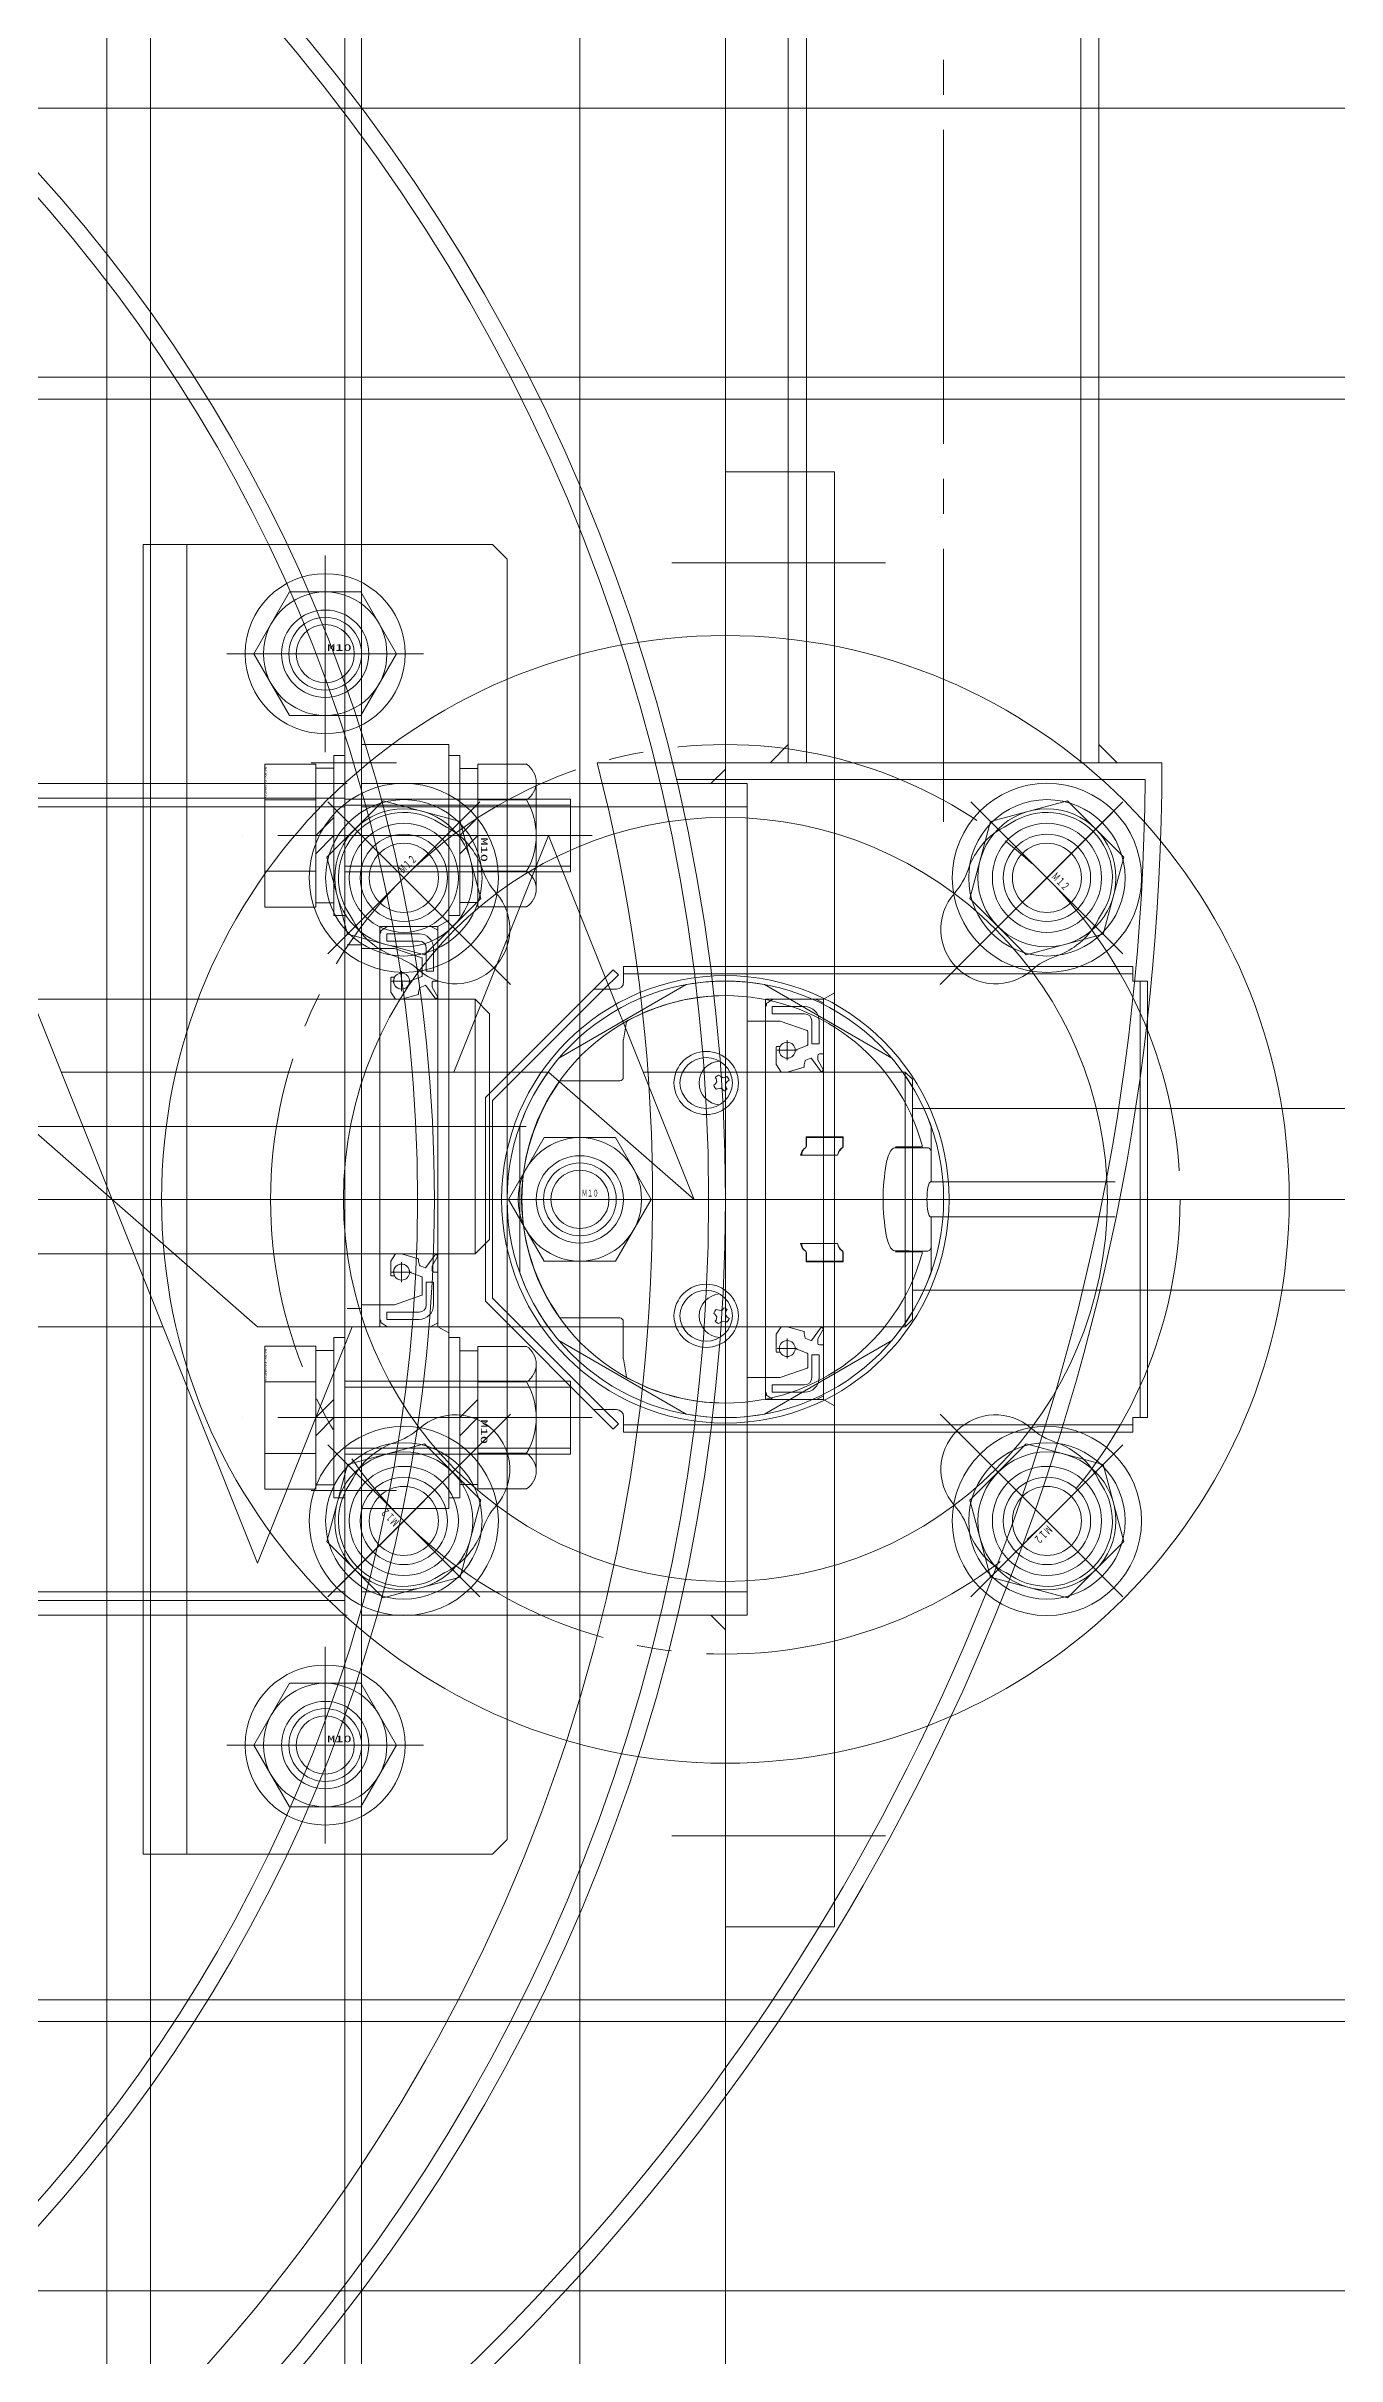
# Model space of a CAD drawing. Units: millimetres at full size. Extents: x -24503 to 24503, y -7436 to 7436.
# Drawn here: x -19210.2 to -19032.8, y 6377.7 to 6695.1 of the extents above; entities that cross this region are included whole.
import ezdxf
from ezdxf.enums import TextEntityAlignment as Align

# ---------------------------------------------------------------- set-up
doc = ezdxf.new("R2010")
doc.units = ezdxf.units.MM
doc.header["$LTSCALE"] = 4.8
doc.linetypes.add('CHAIN2', pattern=[12, 9, -1, 1, -1])
doc.linetypes.add('DOUBLE_CHAIN2', pattern=[12.8, 9, -1, 0.6, -0.6, 0.6, -1])
for name, color, linetype, lineweight in [('0-3_06_PHANTOM', 7, 'DOUBLE_CHAIN2', 9), ('0-4_0', 2, 'Continuous', 9), ('0-5_01_NORMAL', 134, 'Continuous', 9), ('0-6_05_CENTER', 2, 'CHAIN2', 9), ('0-7_04_HIDDEN', 7, 'Continuous', 9), ('0-8_10_DRAFT', 1, 'Continuous', 9)]:
    doc.layers.add(name, color=color, linetype=linetype, lineweight=lineweight)
doc.styles.add('ＭＳ ゴシック', font='')
doc.styles.get('ＭＳ ゴシック').set_extended_font_data('MS Gothic')

# ---------------------------------------------------------------- blocks, each defined once
blk = doc.blocks.new('A$C4EF13792_1_1')
at = {"layer": '0-4_0', "color": 134}
for p, q in [((-357.7, 150), (357.7, 150)), ((357.7, 110), (-357.7, 110)), ((357.7, -110), (-357.7, -110)), ((-357.7, -150), (357.7, -150))]:
    blk.add_line(p, q, dxfattribs=at)
at = {"layer": '0-6_05_CENTER'}
blk.add_line((412.215, 0), (-412.215, 0), dxfattribs=at)
at = {"layer": '0-7_04_HIDDEN'}
for p, q in [((394.7, 113), (-394.7, 113)), ((394.7, -113), (-394.7, -113))]:
    blk.add_line(p, q, dxfattribs=at)
blk = doc.blocks.new('A$C6D843DAA_1_1')
at = {"layer": '0-7_04_HIDDEN'}
blk.add_blockref('A$C4EF13792_1_1', (0, 0), dxfattribs=at)
blk = doc.blocks.new('A$C58B96D6E_1_1')
at = {"layer": '0-4_0', "color": 134}
for p, q in [((49.5, 57.15), (0, 57.15)), ((-2.3, 55.15), (-397.7, 55.15)), ((-2.3, 53.95), (-397.7, 53.95)), ((-2.3, -53.95), (-397.7, -53.95)), ((-2.3, -55.15), (-397.7, -55.15)), ((49.5, -57.15), (0, -57.15))]:
    blk.add_line(p, q, dxfattribs=at)
for points in [[(45, -250), (-445, -250), (-450, -245), (-450, 245), (-445, 250), (45, 250), (50, 245), (50, -245)], [(0, -200), (-400, -200), (-400, 200), (0, 200)], [(-2.3, -197.7), (-397.7, -197.7), (-397.7, 197.7), (-2.3, 197.7)], [(65, 100), (50, 100), (50, -100), (65, -100)]]:
    blk.add_lwpolyline(points, close=True, dxfattribs=at)
at = {"layer": '0-4_0', "color": 3}
for points in [[(50, 57.15), (48, 57.15), (50, 59.15)], [(50, -57.15), (48, -57.15), (50, -59.15)]]:
    blk.add_lwpolyline(points, close=True, dxfattribs=at)
at = {"layer": '0-4_0', "color": 134}
blk.add_circle((30, 0), 6, dxfattribs=at)
at = {"layer": '0-6_05_CENTER'}
for p, q in [((71.997, 87.5), (42.623, 87.5)), ((-5, 65), (-5, 85)), ((-15, 75), (5, 75)), ((4.802, 60), (-6.915, 60)), ((30, 10), (30, -10)), ((65, 0), (-869.409, 0)), ((20, 0), (40, 0)), ((4.802, -40), (-6.915, -40)), ((-5, -65), (-5, -85)), ((-15, -75), (5, -75)), ((71.997, -87.5), (42.623, -87.5))]:
    blk.add_line(p, q, dxfattribs=at)
at = {"layer": '0-7_04_HIDDEN'}
for p, q in [((-30, 90), (18, 90)), ((-30, 90), (-30, -90)), ((-24, 90), (-24, -90)), ((20, 88), (18, 90)), ((20, 88), (20, -88)), ((-2, 57.15), (-398, 57.15)), ((50, 57.15), (53, 57.15)), ((53, 57.15), (53, -57.15)), ((53, 53.95), (0, 53.95)), ((0, 35), (-2, 35)), ((63.5, 27.5), (55.5, 27.5)), ((63.5, 27.5), (65, 28.366)), ((55.5, 24.5), (53, 24.5)), ((0, -15), (-2, -15)), ((55.5, -24.5), (53, -24.5)), ((63.5, -27.5), (65, -28.366)), ((53, -53.95), (0, -53.95)), ((-2, -57.15), (-398, -57.15)), ((50, -57.15), (53, -57.15)), ((18, -90), (20, -88)), ((18, -90), (-30, -90))]:
    blk.add_line(p, q, dxfattribs=at)
blk.add_lwpolyline([(63.5, -27.5), (55.5, -27.5), (55.5, 27.5)], dxfattribs=at)
for centre in [(-5, 75), (-5, -75)]:
    blk.add_circle(centre, 6, dxfattribs=at)
at = {"layer": '0-8_10_DRAFT'}
for p, q in [((63.5, 27.5), (63.5, -27.5)), ((0, 10), (-400, 10))]:
    blk.add_line(p, q, dxfattribs=at)
blk = doc.blocks.new('10b_1_1')
at = {"layer": '0-7_04_HIDDEN', "linetype": 'CHAIN2'}
for p, q in [((0, -13.512), (0, 13.512)), ((13.512, 0), (-13.512, 0))]:
    blk.add_line(p, q, dxfattribs=at)
at = {"layer": '0-7_04_HIDDEN'}
for q in [(-9.8, 0), (4.9, 8.487)]:
    blk.add_line((-4.9, 8.487), q, dxfattribs=at)
for points in [[(4.9, -8.487), (9.8, 0), (4.9, 8.487)], [(-9.8, 0), (-4.9, -8.487), (4.9, -8.487)]]:
    blk.add_lwpolyline(points, dxfattribs=at)
for radius in [11, 8.487, 5, 4]:
    blk.add_circle((0, 0), radius, dxfattribs=at)
at = {"layer": '0-8_10_DRAFT', "style": 'ＭＳ ゴシック', "width": 1.8}
blk.add_text('M10', height=0.9164, dxfattribs=at).set_placement((0.256, 0.117), align=Align.BOTTOM_LEFT)
blk = doc.blocks.new('AE2081E0a_2_1')
at = {"layer": '0-4_0'}
for p, q in [((-8, 26.938), (-8, 20.1)), ((-7.021, 27.489), (-7.945, 27.028)), ((-7.021, 27.489), (-7.945, 27.028)), ((-1.031, 27.5), (-6.976, 27.5)), ((-1.031, 27.5), (-6.976, 27.5)), ((-0.95, 25.5), (-5.393, 25.5)), ((-5.827, 21.243), (-5.827, 23.095)), ((-5.76, 23.189), (-2.016, 24.494)), ((-1.983, 24.5), (-0.1, 24.5)), ((-7.9, 20), (-7.447, 20)), ((-6.233, 19.416), (-5.541, 19.135)), ((-4.1, 20.5), (-5.764, 21.15)), ((-4.375, 20.5), (-1.625, 20.5)), ((-3, 21.875), (-3, 19.125)), ((-1.6, 21.02), (-2.03, 21.02)), ((-1.5, 18.545), (-1.5, 20.92)), ((-1.5, -18.545), (-1.5, -20.92)), ((-8, -26.938), (-8, -20.1)), ((-7.9, -20), (-7.447, -20)), ((-6.233, -19.416), (-5.541, -19.135)), ((-5.827, -21.243), (-5.827, -23.095)), ((-4.1, -20.5), (-5.764, -21.15)), ((-4.375, -20.5), (-1.625, -20.5)), ((-3, -21.875), (-3, -19.125)), ((-1.6, -21.02), (-2.03, -21.02)), ((-5.76, -23.189), (-2.016, -24.494)), ((-1.983, -24.5), (-0.1, -24.5)), ((-7.021, -27.489), (-7.945, -27.028)), ((-7.021, -27.489), (-7.945, -27.028)), ((-1.031, -27.5), (-6.976, -27.5)), ((-1.031, -27.5), (-6.976, -27.5)), ((-0.95, -25.5), (-5.393, -25.5))]:
    blk.add_line(p, q, dxfattribs=at)
for points in [[(-8, 26.938), (-8, 20.1), (-8, 17.5)], [(-5.393, 26.5), (-0.95, 26.5), (-0.95, 25.5)], [(-0.24, 27), (-0.276, 27), (-0.974, 27.482)], [(-0.24, 27), (-0.276, 27), (-0.974, 27.482)], [(0, 24.6), (0, 26.5), (-0.14, 26.715), (-0.14, 26.9)], [(0, 17.5), (0, 24.6), (0, 26.5), (-0.14, 26.715), (-0.14, 26.9)], [(-6.393, 24.5), (-6.393, 21.385), (-7.393, 21.385), (-7.393, 24.5)], [(-7.197, 19.75), (-7.197, 19.171), (-8, 17.775), (-7.708, 17.5), (-6.351, 19.382)], [(-5.451, 19.03), (-5.327, 18.491), (-5.327, 18.162)], [(-5.327, 18.162), (-3, 17.5), (-2.163, 17.5), (-1.516, 18.49)], [(-7.197, -19.75), (-7.197, -19.171), (-8, -17.775), (-7.708, -17.5), (-6.351, -19.382)], [(-8, -26.938), (-8, -20.1), (-8, -17.5)], [(-5.451, -19.03), (-5.327, -18.491), (-5.327, -18.162)], [(-5.327, -18.162), (-3, -17.5), (-2.163, -17.5), (-1.516, -18.49)], [(0, -17.5), (0, -24.6), (0, -26.5), (-0.14, -26.715), (-0.14, -26.9)], [(-6.393, -24.5), (-6.393, -21.385), (-7.393, -21.385), (-7.393, -24.5)], [(0, -24.6), (0, -26.5), (-0.14, -26.715), (-0.14, -26.9)], [(-5.393, -26.5), (-0.95, -26.5), (-0.95, -25.5)], [(-0.24, -27), (-0.276, -27), (-0.974, -27.482)], [(-0.24, -27), (-0.276, -27), (-0.974, -27.482)]]:
    blk.add_lwpolyline(points, dxfattribs=at)
for centre in [(-3, 20.5), (-3, -20.5)]:
    blk.add_circle(centre, 1.1, dxfattribs=at)
for centre, radius, start, end in [((-7.9, 26.938), 0.1, 116.56505, 180), ((-7.9, 26.938), 0.1, 116.56505, 180), ((-5.393, 24.5), 2, 90, 180), ((-6.976, 27.4), 0.1, 90, 116.56505), ((-6.976, 27.4), 0.1, 90, 116.56505), ((-5.393, 24.5), 1, 90, 180), ((-1.031, 27.4), 0.1, 55.38044, 90), ((-1.031, 27.4), 0.1, 55.38044, 90), ((-0.24, 26.9), 0.1, 0, 90), ((-0.24, 26.9), 0.1, 0, 90), ((-5.727, 23.095), 0.1, 109.21481, 180), ((-1.983, 24.4), 0.1, 90, 109.21481), ((-0.1, 24.6), 0.1, 270, 0), ((-7.9, 20.1), 0.1, 180, 270), ((-7.447, 19.75), 0.25, 360, 90), ((-6.27, 19.323), 0.1, 67.88461, 144.21845), ((-5.727, 21.243), 0.1, 180, 248.66025), ((-5.598, 18.996), 0.15, 12.98752, 67.88461), ((-1.6, 20.92), 0.1, 360, 90), ((-1.6, 18.545), 0.1, 326.87019, 0), ((-5.598, -18.996), 0.15, 292.11539, 347.01248), ((-1.6, -18.545), 0.1, 360, 33.12981), ((-7.9, -20.1), 0.1, 90, 180), ((-7.447, -19.75), 0.25, 270, 0), ((-6.27, -19.323), 0.1, 215.78155, 292.11539), ((-5.727, -21.243), 0.1, 111.33975, 180), ((-1.6, -20.92), 0.1, 270, 0), ((-5.393, -24.5), 2, 180, 270), ((-5.393, -24.5), 1, 180, 270), ((-5.727, -23.095), 0.1, 180, 250.78519), ((-1.983, -24.4), 0.1, 250.78519, 270), ((-0.1, -24.6), 0.1, 360, 90), ((-7.9, -26.938), 0.1, 180, 243.43495), ((-7.9, -26.938), 0.1, 180, 243.43495), ((-6.976, -27.4), 0.1, 243.43495, 270), ((-6.976, -27.4), 0.1, 243.43495, 270), ((-1.031, -27.4), 0.1, 270, 304.61956), ((-1.031, -27.4), 0.1, 270, 304.61956), ((-0.24, -26.9), 0.1, 270, 360), ((-0.24, -26.9), 0.1, 270, 0)]:
    blk.add_arc(centre, radius, start, end, dxfattribs=at)
at = {"layer": '0-8_10_DRAFT'}
for p, q in [((0, 17.5), (-8, 17.5)), ((-8, 0), (0, 0)), ((0, -17.5), (-8, -17.5))]:
    blk.add_line(p, q, dxfattribs=at)
blk = doc.blocks.new('M10Nua_1_1_1_1')
at = {"layer": '0-7_04_HIDDEN', "linetype": 'CHAIN2'}
for p, q in [((0, -11.104), (0, 11.104)), ((11.104, 0), (-11.104, 0))]:
    blk.add_line(p, q, dxfattribs=at)
at = {"layer": '0-7_04_HIDDEN'}
for q in [(-9.8, 0), (4.9, 8.487)]:
    blk.add_line((-4.9, 8.487), q, dxfattribs=at)
for points in [[(4.9, -8.487), (9.8, 0), (4.9, 8.487)], [(-9.8, 0), (-4.9, -8.487), (4.9, -8.487)]]:
    blk.add_lwpolyline(points, dxfattribs=at)
for radius in [8.487, 5, 4]:
    blk.add_circle((0, 0), radius, dxfattribs=at)
at = {"layer": '0-8_10_DRAFT', "style": 'ＭＳ ゴシック', "width": 0.6}
blk.add_text('Ｍ１０', height=0.9164, dxfattribs=at).set_placement((0.256, 0.117), align=Align.BOTTOM_LEFT)
blk = doc.blocks.new('A$C20A5001D_1_1')
at = {"layer": '0-7_04_HIDDEN'}
for name, p in [('A$C58B96D6E_1_1', (150, 0)), ('10b_1_1', (145, 75)), ('M10Nua_1_1_1_1', (180, 0)), ('10b_1_1', (145, -75))]:
    blk.add_blockref(name, p, dxfattribs=at)
at = {"layer": '0-7_04_HIDDEN', "xscale": -1}
blk.add_blockref('AE2081E0a_2_1', (205.5, 0), dxfattribs=at)
blk = doc.blocks.new('A$C0973135B_1_1')
at = {"layer": '0-7_04_HIDDEN'}
for p, q in [((-370, -50), (-410, 50)), ((-330, 50), (-343, 17.5)), ((-310, 0), (-330, 50)), ((-370, -17.5), (-410, 17.5)), ((-330, 17.5), (-397, 17.5)), ((-310, 0), (-330, 17.5)), ((-317, 17.5), (-281, 17.5)), ((-281, 17.5), (-280, 16.5)), ((-281, 17.5), (-281, -17.5)), ((-280, 16.5), (-280, -16.5)), ((-280, 12.5), (-62, 12.5)), ((-280, -12.5), (-62, -12.5)), ((-450, -17.5), (-383, -17.5)), ((-357, -17.5), (-370, -50)), ((-370, -17.5), (-281, -17.5)), ((-280, -16.5), (-281, -17.5))]:
    blk.add_line(p, q, dxfattribs=at)
at = {"layer": '0-8_10_DRAFT'}
blk.add_line((-1205.58, 0), (-55, 0), dxfattribs=at)
blk = doc.blocks.new('A$C4F32109C_1_1_1')
at = {"layer": '0-6_05_CENTER'}
blk.add_line((-540, 0), (5, 0), dxfattribs=at)
at = {"layer": '0-7_04_HIDDEN'}
blk.add_line((-533, 17.5), (-533, -17.5), dxfattribs=at)
blk.add_lwpolyline([(-464, 17.5), (-533, 17.5), (-535, 15.5), (-535, -15.5), (-533, -17.5), (-464, -17.5)], dxfattribs=at)
blk = doc.blocks.new('AE2081E0a_1_1_1')
at = {"layer": '0-7_04_HIDDEN', "color": 2}
for p, q in [((0, 26.938), (0, 20.1)), ((0.979, 27.489), (0.055, 27.028)), ((0.979, 27.489), (0.055, 27.028)), ((6.969, 27.5), (1.024, 27.5)), ((6.969, 27.5), (1.024, 27.5)), ((7.05, 25.5), (2.607, 25.5)), ((2.173, 20.743), (2.173, 23.095)), ((2.24, 23.189), (5.984, 24.494)), ((6.017, 24.5), (7.9, 24.5)), ((0.1, 20), (0.553, 20)), ((1.767, 19.416), (2.459, 19.135)), ((3.9, 20), (2.236, 20.65)), ((3.625, 20), (6.375, 20)), ((5, 21.375), (5, 18.625)), ((6.4, 20.52), (5.97, 20.52)), ((6.5, 18.545), (6.5, 20.42)), ((5, -21.375), (5, -18.625)), ((6.5, -18.545), (6.5, -20.42)), ((0, -26.938), (0, -20.1)), ((0.1, -20), (0.553, -20)), ((1.767, -19.416), (2.459, -19.135)), ((2.173, -20.743), (2.173, -23.095)), ((3.9, -20), (2.236, -20.65)), ((3.625, -20), (6.375, -20)), ((6.4, -20.52), (5.97, -20.52)), ((2.24, -23.189), (5.984, -24.494)), ((6.017, -24.5), (7.9, -24.5)), ((0.979, -27.489), (0.055, -27.028)), ((0.979, -27.489), (0.055, -27.028)), ((6.969, -27.5), (1.024, -27.5)), ((6.969, -27.5), (1.024, -27.5)), ((7.05, -25.5), (2.607, -25.5))]:
    blk.add_line(p, q, dxfattribs=at)
for points in [[(0, 26.938), (0, 20.1), (0, 17.5)], [(2.607, 26.5), (7.05, 26.5), (7.05, 25.5)], [(7.76, 27), (7.724, 27), (7.026, 27.482)], [(7.76, 27), (7.724, 27), (7.026, 27.482)], [(8, 24.6), (8, 26.5), (7.86, 26.715), (7.86, 26.9)], [(8, 17.5), (8, 24.6), (8, 26.5), (7.86, 26.715), (7.86, 26.9)], [(1.607, 24.5), (1.607, 21.385), (0.607, 21.385), (0.607, 24.5)], [(0.803, 19.75), (0.803, 19.171), (0, 17.775), (0.292, 17.5), (1.649, 19.382)], [(2.549, 19.03), (2.673, 18.491), (2.673, 18.162)], [(2.673, 18.162), (5, 17.5), (5.837, 17.5), (6.484, 18.49)], [(0.803, -19.75), (0.803, -19.171), (0, -17.775), (0.292, -17.5), (1.649, -19.382)], [(0, -26.938), (0, -20.1), (0, -17.5)], [(2.549, -19.03), (2.673, -18.491), (2.673, -18.162)], [(2.673, -18.162), (5, -17.5), (5.837, -17.5), (6.484, -18.49)], [(8, -17.5), (8, -24.6), (8, -26.5), (7.86, -26.715), (7.86, -26.9)], [(1.607, -24.5), (1.607, -21.385), (0.607, -21.385), (0.607, -24.5)], [(8, -24.6), (8, -26.5), (7.86, -26.715), (7.86, -26.9)], [(2.607, -26.5), (7.05, -26.5), (7.05, -25.5)], [(7.76, -27), (7.724, -27), (7.026, -27.482)], [(7.76, -27), (7.724, -27), (7.026, -27.482)]]:
    blk.add_lwpolyline(points, dxfattribs=at)
for centre in [(5, 20), (5, -20)]:
    blk.add_circle(centre, 1.1, dxfattribs=at)
for centre, radius, start, end in [((0.1, 26.938), 0.1, 116.56505, 180), ((0.1, 26.938), 0.1, 116.56505, 180), ((2.607, 24.5), 2, 90, 180), ((1.024, 27.4), 0.1, 90, 116.56505), ((1.024, 27.4), 0.1, 90, 116.56505), ((2.607, 24.5), 1, 90, 180), ((6.969, 27.4), 0.1, 55.38044, 90), ((6.969, 27.4), 0.1, 55.38044, 90), ((7.76, 26.9), 0.1, 0, 90), ((7.76, 26.9), 0.1, 0, 90), ((2.273, 23.095), 0.1, 109.21481, 180), ((6.017, 24.4), 0.1, 90, 109.21481), ((7.9, 24.6), 0.1, 270, 0), ((0.1, 20.1), 0.1, 180, 270), ((0.553, 19.75), 0.25, 360, 90), ((1.73, 19.323), 0.1, 67.88461, 144.21845), ((2.273, 20.743), 0.1, 180, 248.66025), ((2.402, 18.996), 0.15, 12.98752, 67.88461), ((5, 20), 1.1, 180, 28.18847), ((6.4, 20.42), 0.1, 360, 90), ((6.4, 18.545), 0.1, 326.87019, 0), ((2.402, -18.996), 0.15, 292.11539, 347.01248), ((5, -20), 1.1, 331.81153, 180), ((6.4, -18.545), 0.1, 360, 33.12981), ((0.1, -20.1), 0.1, 90, 180), ((0.553, -19.75), 0.25, 270, 0), ((1.73, -19.323), 0.1, 215.78155, 292.11539), ((2.273, -20.743), 0.1, 111.33975, 180), ((6.4, -20.42), 0.1, 270, 0), ((2.607, -24.5), 2, 180, 270), ((2.607, -24.5), 1, 180, 270), ((2.273, -23.095), 0.1, 180, 250.78519), ((6.017, -24.4), 0.1, 250.78519, 270), ((7.9, -24.6), 0.1, 360, 90), ((0.1, -26.938), 0.1, 180, 243.43495), ((0.1, -26.938), 0.1, 180, 243.43495), ((1.024, -27.4), 0.1, 243.43495, 270), ((1.024, -27.4), 0.1, 243.43495, 270), ((6.969, -27.4), 0.1, 270, 304.61956), ((6.969, -27.4), 0.1, 270, 304.61956), ((7.76, -26.9), 0.1, 270, 360), ((7.76, -26.9), 0.1, 270, 0)]:
    blk.add_arc(centre, radius, start, end, dxfattribs=at)
at = {"layer": '0-8_10_DRAFT'}
for p, q in [((8, 17.5), (0, 17.5)), ((0, 0), (8, 0)), ((8, -17.5), (0, -17.5))]:
    blk.add_line(p, q, dxfattribs=at)
blk = doc.blocks.new('A$C1A3C2C0C_1_1_1_1_1')
at = {"layer": '0-7_04_HIDDEN', "linetype": 'CHAIN2'}
blk.add_line((0, -34), (0, 14), dxfattribs=at)
at = {"layer": '0-7_04_HIDDEN'}
for p, q in [((-9.815, 11), (9.815, 11)), ((-9.815, 4), (-9.815, 11)), ((-4.908, 4), (-4.908, 11)), ((4.907, 4), (4.907, 11)), ((9.815, 4), (9.815, 11)), ((9.815, 4), (-9.815, 4)), ((-9.25, 4), (-9.25, 1.5)), ((0, 1.5), (-2.5, 4)), ((0, 4), (2.5, 1.5)), ((9.25, 1.5), (9.25, 4)), ((-11, 1.5), (11, 1.5)), ((-11, 1.5), (-11, 0)), ((-11, 0), (11, 0)), ((-5, -31), (-5, 0)), ((-4.188, -31), (-4.188, 0)), ((4.188, -31), (4.188, 0)), ((5, -31), (5, 0)), ((11, 0), (11, 1.5)), ((-5, -31), (5, -31))]:
    blk.add_line(p, q, dxfattribs=at)
at = {"layer": '0-8_10_DRAFT', "style": 'ＭＳ ゴシック', "width": 1.8}
blk.add_text('BT-M10x35L,SW,PW', height=0.2199, dxfattribs=at).set_placement((5.1, 10.658), align=Align.BOTTOM_LEFT)
blk = doc.blocks.new('M10Nza_1_1_1_1_1')
at = {"layer": '0-7_04_HIDDEN'}
for p, q in [((-9.8, 4), (-9.8, 10.687)), ((-7.35, 12), (7.35, 12)), ((-4.9, 4), (-4.9, 10.687)), ((4.9, 10.687), (4.9, 4)), ((9.8, 10.687), (9.8, 4)), ((-9.8, 4), (9.8, 4)), ((-9.2, 1.5), (-9.2, 4)), ((0, 1.5), (-2.5, 4)), ((0, 4), (2.5, 1.5)), ((9.2, 4), (9.2, 1.5))]:
    blk.add_line(p, q, dxfattribs=at)
at = {"layer": '0-7_04_HIDDEN', "linetype": 'CHAIN2'}
blk.add_line((0, 12), (0, 0), dxfattribs=at)
at = {"layer": '0-7_04_HIDDEN'}
blk.add_lwpolyline([(-11, 1.5), (11, 1.5), (11, 0), (-11, 0)], close=True, dxfattribs=at)
for centre, radius, start, end in [((-7.35, 9.058), 2.942, 33.626, 146.374), ((0, 2.2), 9.8, 60, 120), ((7.35, 9.058), 2.942, 33.626, 146.374)]:
    blk.add_arc(centre, radius, start, end, dxfattribs=at)
at = {"layer": '0-8_10_DRAFT', "style": 'ＭＳ ゴシック', "width": 1.8}
blk.add_text('M10', height=0.9164, dxfattribs=at).set_placement((0.256, 4.117), align=Align.BOTTOM_LEFT)
blk = doc.blocks.new('A$C31470147_1_1_1')
at = {"layer": '0-6_05_CENTER'}
for p, q in [((18, 40), (-6, 40)), ((18, -40), (-6, -40))]:
    blk.add_line(p, q, dxfattribs=at)
at = {"layer": '0-7_04_HIDDEN'}
for p, q in [((1.5, 27.5), (0, 28.366)), ((1.5, 27.5), (9.5, 27.5)), ((9.5, 24.5), (12, 24.5)), ((9.5, -24.5), (12, -24.5)), ((1.5, -27.5), (0, -28.366))]:
    blk.add_line(p, q, dxfattribs=at)
blk.add_lwpolyline([(0, 52.5), (12, 52.5), (12, -52.5), (0, -52.5)], close=True, dxfattribs=at)
blk.add_lwpolyline([(1.5, -27.5), (9.5, -27.5), (9.5, 27.5)], dxfattribs=at)
at = {"layer": '0-8_10_DRAFT'}
for p, q in [((1.5, 27.5), (1.5, -27.5)), ((12, 0), (0, 0))]:
    blk.add_line(p, q, dxfattribs=at)
blk = doc.blocks.new('A$C115E53E3_1_1_1')
at = {"layer": '0-3_06_PHANTOM'}
blk.add_line((-533, 17.5), (-533, -17.5), dxfattribs=at)
blk.add_lwpolyline([(-464.5, 17.5), (-533, 17.5), (-535, 15.5), (-535, -15.5), (-533, -17.5), (-464.5, -17.5)], dxfattribs=at)
at = {"layer": '0-6_05_CENTER'}
blk.add_line((-540, 0), (5, 0), dxfattribs=at)
blk = doc.blocks.new('A$C42917B78_1_1')
at = {"layer": '0-3_06_PHANTOM', "xscale": -1}
blk.add_blockref('A$C115E53E3_1_1_1', (-117.4, 0), dxfattribs=at)
at = {"layer": '0-7_04_HIDDEN'}
for name, p, rotation in [('A$C1A3C2C0C_1_1_1_1_1', (397.7, 40), 90), ('A$C31470147_1_1_1', (412, 0), 180), ('M10Nza_1_1_1_1_1', (412, 40), 270), ('AE2081E0a_1_1_1', (410.5, 0), 180), ('A$C4F32109C_1_1_1', (-117.4, 0), 180), ('A$C1A3C2C0C_1_1_1_1_1', (397.7, -40), 90), ('M10Nza_1_1_1_1_1', (412, -40), 270)]:
    blk.add_blockref(name, p, dxfattribs=dict(at, rotation=rotation))
blk = doc.blocks.new('A$C65EA7342_1_1')
at = {"layer": '0-4_0', "color": 134}
for p, q in [((-242.693, -60), (-310, -60)), ((-301.35, -191), (-301.35, -60)), ((-258.65, -191), (-258.65, -60))]:
    blk.add_line(p, q, dxfattribs=at)
at = {"layer": '0-4_0', "color": 3}
for points in [[(-301.35, -60), (-301.35, -62.5), (-303.85, -60)], [(-258.65, -60), (-258.65, -62.5), (-256.15, -60)]]:
    blk.add_lwpolyline(points, close=True, dxfattribs=at)
at = {"layer": '0-4_0', "color": 134}
for radius in [250, 210, 207.7]:
    blk.add_circle((0, 0), radius, dxfattribs=at)
blk.add_arc((0, -60), 310, 90, 180, dxfattribs=at)
at = {"layer": '0-6_05_CENTER'}
for p, q in [((-268.992, 0), (268.992, 0)), ((-280, -204.625), (-280, -51.91))]:
    blk.add_line(p, q, dxfattribs=at)
at = {"layer": '0-7_04_HIDDEN'}
for p, q in [((-309.987, -57.7), (-310, -57.7)), ((-243.25, -57.7), (-307.691, -57.7)), ((-298.85, -196), (-298.85, -60)), ((-261.15, -196), (-261.15, -60)), ((-242.693, -60), (-232.379, -60))]:
    blk.add_line(p, q, dxfattribs=at)
blk.add_circle((0, 0), 247.7, dxfattribs=at)
for centre, radius, end in [((0, -60), 307.7, 179.57172), ((0, 0), 240, 194.47751)]:
    blk.add_arc(centre, radius, 90, end, dxfattribs=at)
blk = doc.blocks.new('A$C7A9E082B_1_1')
at = {"layer": '0-4_0'}
blk.add_blockref('A$C65EA7342_1_1', (0, 0), dxfattribs=at)
blk = doc.blocks.new('12b_1_1_1_1')
at = {"layer": '0-7_04_HIDDEN', "linetype": 'CHAIN2'}
for p, q in [((0, -14.766), (0, 14.766)), ((14.766, 0), (-14.766, 0))]:
    blk.add_line(p, q, dxfattribs=at)
at = {"layer": '0-7_04_HIDDEN'}
for p, q in [((5.475, 9.483), (-5.475, 9.483)), ((-5.475, -9.483), (5.475, -9.483))]:
    blk.add_line(p, q, dxfattribs=at)
for points in [[(-5.475, 9.483), (-10.95, 0), (-5.475, -9.483)], [(5.475, -9.483), (10.95, 0), (5.475, 9.483)]]:
    blk.add_lwpolyline(points, dxfattribs=at)
for radius in [13, 10.75, 9.483, 6, 4.75]:
    blk.add_circle((0, 0), radius, dxfattribs=at)
at = {"layer": '0-8_10_DRAFT', "style": 'ＭＳ ゴシック', "width": 0.6}
blk.add_text('Ｍ１２', height=1.1, dxfattribs=at).set_placement((0.31, 0.093), align=Align.BOTTOM_LEFT)
blk = doc.blocks.new('A$C02715695_1_1')
at = {"layer": '0-4_0', "color": 134}
for centre in [(205.806, 44.194), (294.194, 44.194), (205.806, -44.194), (294.194, -44.194)]:
    blk.add_circle(centre, 7.5, dxfattribs=at)
at = {"layer": '0-6_05_CENTER'}
for p, q in [((250, -82.5), (250, 82.5)), ((198.381, 51.619), (213.23, 36.77)), ((301.619, 51.619), (286.77, 36.77)), ((167.5, 0), (332.5, 0)), ((198.381, -51.619), (213.23, -36.77)), ((301.619, -51.619), (286.77, -36.77))]:
    blk.add_line(p, q, dxfattribs=at)
blk.add_circle((250, 0), 62.5, dxfattribs=at)
at = {"layer": '0-7_04_HIDDEN'}
blk.add_circle((250, 0), 30, dxfattribs=at)
for p, rotation in [((205.806, 44.194), 45), ((294.194, 44.194), 315), ((205.806, -44.194), 135), ((294.194, -44.194), 225)]:
    blk.add_blockref('12b_1_1_1_1', p, dxfattribs=dict(at, rotation=rotation))
blk = doc.blocks.new('A$C26CE23FD_1_1')
at = {"layer": '0-4_0'}
blk.add_blockref('A$C02715695_1_1', (0, 0), dxfattribs=at)
blk = doc.blocks.new('A$C27B61310_1_1')
at = {"layer": '0-4_0', "color": 134}
blk.add_lwpolyline([(2.3, 87.5), (397.7, 87.5), (397.7, 52.5), (2.3, 52.5)], close=True, dxfattribs=at)
at = {"layer": '0-4_0'}
blk.add_blockref('A$C26CE23FD_1_1', (200, 60), dxfattribs=at)
at = {"layer": '0-4_0', "rotation": 180}
blk.add_blockref('A$C7A9E082B_1_1', (200, 60), dxfattribs=at)
at = {"layer": '0-7_04_HIDDEN'}
for name, p in [('A$C6D843DAA_1_1', (200, 60)), ('A$C20A5001D_1_1', (250, 60)), ('A$C42917B78_1_1', (0, 70)), ('A$C0973135B_1_1', (755.7, 60))]:
    blk.add_blockref(name, p, dxfattribs=at)
at = {"layer": '0-7_04_HIDDEN', "xscale": -1}
blk.add_blockref('AE2081E0a_2_1', (455.5, 60), dxfattribs=at)
blk = doc.blocks.new('A$C64152858_1_1')
at = {"layer": '0-6_05_CENTER'}
for p, q in [((370, 125.659), (370, 144.341)), ((379.341, 135), (360.659, 135)), ((-1300.306, 60), (668.482, 60)), ((370, -24.341), (370, -5.659)), ((379.341, -15), (360.659, -15))]:
    blk.add_line(p, q, dxfattribs=at)
at = {"layer": '0-7_04_HIDDEN'}
blk.add_line((346, 235), (346, -115), dxfattribs=at)
blk.add_lwpolyline([(340, 235), (405, 235), (405, -115), (340, -115)], close=True, dxfattribs=at)
for centre in [(370, 135), (370, -15)]:
    blk.add_circle(centre, 6, dxfattribs=at)
blk = doc.blocks.new('U289')
at = {"layer": '0-6_05_CENTER'}
for p, q in [((0, 15.5), (0, 81)), ((-81, 0), (-15.5, 0)), ((15.5, 0), (81, 0)), ((0, -81), (0, -15.5))]:
    blk.add_line(p, q, dxfattribs=at)
at = {"layer": '0-6_05_CENTER', "linetype": 'Continuous'}
for p, q in [((0, -7.75), (0, 7.75)), ((-7.75, 0), (7.75, 0))]:
    blk.add_line(p, q, dxfattribs=at)
blk = doc.blocks.new('A$C6802FCCA_1_1')
at = {"layer": '0-4_0'}
for p, q in [((-2.4, 28.215), (-2.4, 53.595)), ((2.4, 28.215), (2.4, 53.595)), ((-2.4, 28.269), (-10.007, 28.269)), ((-7.325, 27.027), (-7.1, 27.087)), ((-7.2, 26.843), (-7.2, 23.391)), ((-7.1, 25.244), (-7.1, 27.704)), ((2.4, 28.269), (10.007, 28.269)), ((7.1, 25.244), (7.1, 27.704)), ((7.325, 27.027), (7.1, 27.087)), ((7.2, 26.843), (7.2, 23.391)), ((-19.417, 22.868), (-29.513, 5.381)), ((-7.2, 25.249), (-7.1, 25.249)), ((-7.1, 25.244), (-7.095, 25.244)), ((-7.095, 25.244), (-7.095, 23.294)), ((7.095, 25.244), (7.095, 23.294)), ((7.1, 25.244), (7.095, 25.244)), ((7.2, 25.249), (7.1, 25.249)), ((19.417, 22.868), (29.513, 5.381)), ((-8.6, 16.212), (-7.584, 16.212)), ((-8.6, 11.1), (-8.6, 16.212)), ((-8.5, 16.212), (-8.5, 11.15)), ((-7.583, 16.16), (-8.5, 16.16)), ((7.583, 16.16), (8.5, 16.16)), ((8.6, 16.212), (7.584, 16.212)), ((8.5, 16.212), (8.5, 11.15)), ((8.6, 11.1), (8.6, 16.212)), ((-8.5, 12.996), (-8.6, 12.996)), ((-6.073, 15.43), (-6.285, 15.51)), ((-6.073, 10.318), (-6.073, 15.43)), ((6.073, 15.43), (6.285, 15.51)), ((6.073, 10.318), (6.073, 15.43)), ((8.5, 12.996), (8.6, 12.996)), ((-8.6, 11.1), (-7.584, 11.1)), ((-7.583, 11.15), (-8.5, 11.15)), ((-6.073, 10.318), (-6.285, 10.398)), ((-6.073, 10.498), (-6.208, 10.498)), ((6.073, 10.498), (6.208, 10.498)), ((6.073, 10.318), (6.285, 10.398)), ((7.583, 11.15), (8.5, 11.15)), ((8.6, 11.1), (7.584, 11.1)), ((-19.417, -22.868), (-29.513, -5.381)), ((19.417, -22.868), (29.513, -5.381)), ((-21.929, -14.023), (-24.384, -13.571)), ((-16.8, -14.026), (-21.893, -14.026)), ((-16.3, -22.621), (-16.3, -14.526)), ((16.3, -22.621), (16.3, -14.526)), ((16.8, -14.026), (21.893, -14.026)), ((21.929, -14.023), (24.384, -13.571)), ((-10.096, -28.25), (10.096, -28.25))]:
    blk.add_line(p, q, dxfattribs=at)
for points in [[(-17.064, -0.93), (-16.911, -0.689), (-16.72, -0.325), (-16.799, 0.081), (-16.888, 0.191)], [(-16.39, 0.537), (-16.193, 0.25), (-15.812, 0.018), (-15.37, 0.084), (-15.144, 0.228)], [(16.39, 0.537), (16.193, 0.25), (15.812, 0.018), (15.37, 0.084), (15.144, 0.228)], [(17.064, -0.93), (16.911, -0.689), (16.72, -0.325), (16.799, 0.081), (16.888, 0.191)], [(-15.688, -1.593), (-15.771, -1.447), (-16.149, -1.175), (-16.594, -1.281), (-16.723, -1.384)], [(-14.898, -0.211), (-15.031, -0.276), (-15.28, -0.616), (-15.201, -1.08), (-15.13, -1.244)], [(14.898, -0.211), (15.031, -0.276), (15.28, -0.616), (15.201, -1.08), (15.13, -1.244)], [(15.688, -1.593), (15.771, -1.447), (16.149, -1.175), (16.594, -1.281), (16.723, -1.384)]]:
    blk.add_lwpolyline(points, dxfattribs=at)
blk.add_circle((0, 0), 77.5, dxfattribs=at)
for centre, radius, start, end in [((-44.194, 44.194), 9, 56.70879, 213.29121), ((-33.765, 60.076), 10, 236.70879, 242.89074), ((-42.674, 42.674), 9.55, 35.74621, 62.89074), ((42.674, 42.674), 9.55, 117.10926, 144.25379), ((33.765, 60.076), 10, 297.10926, 303.29121), ((44.194, 44.194), 9, 326.70879, 123.29121), ((-42.426, 42.426), 9.5, 18.55752, 37.8301), ((42.426, 42.426), 9.5, 142.1699, 161.44248), ((-23.94, 48.632), 10, 198.55752, 221.12276), ((23.94, 48.632), 10, 318.87724, 341.44248), ((-37.123, 37.123), 7.5, 228.87724, 41.12276), ((37.123, 37.123), 7.5, 138.87724, 311.12276), ((-60.076, 33.765), 10, 27.10926, 33.29121), ((-42.674, 42.674), 9.55, 207.10926, 234.25379), ((42.674, 42.674), 9.55, 305.74621, 332.89074), ((60.076, 33.765), 10, 146.70879, 152.89074), ((-42.426, 42.426), 9.5, 232.1699, 251.44248), ((42.426, 42.426), 9.5, 288.55752, 307.8301), ((-48.632, 23.94), 10, 48.87724, 71.44248), ((48.632, 23.94), 10, 108.55752, 131.12276), ((0.001, 0.043), 28.001, 105.43962, 180.08787), ((0.001, -0.002), 30.002, 109.62197, 130.33261), ((-10.007, 28.069), 0.2, 90, 109.62197), ((-7.4, 26.841), 0.2, 0.42804, 105.4375), ((-6.584, 27.751), 0.518, 90.67171, 185.19869), ((-2.237, 28.228), 0.164, 184.51665, 233.4368), ((-1.532, 29.294), 1.441, 236.18944, 259.08309), ((0, 37.158), 9.453, 258.98992, 281.01008), ((1.532, 29.294), 1.441, 280.91691, 303.81056), ((2.237, 28.228), 0.164, 306.5632, 355.48335), ((6.584, 27.751), 0.518, 354.80131, 89.32829), ((7.4, 26.841), 0.2, 74.5625, 179.57196), ((-0.001, 0.043), 28.001, 359.91213, 74.56038), ((10.007, 28.069), 0.2, 70.37803, 90), ((-0.001, -0.002), 30.002, 49.66739, 70.37803), ((-7.005, 24.716), 0.195, 180.2552, 242.36733), ((-6.247, 23.48), 0.864, 192.42063, 242.66315), ((-3.859, 27.966), 5.945, 242.07603, 259.99581), ((3.865, 27.966), 5.945, 280.00419, 297.92397), ((6.252, 23.48), 0.864, 297.33685, 347.57937), ((7.005, 24.716), 0.195, 297.63267, 359.7448), ((0, 49.84), 28.158, 259.98382, 280.01618), ((-7.577, 14.127), 2.085, 83.01533, 90.17037), ((-7.577, 14.073), 2.086, 83.01856, 90.1684), ((-7.385, 15.523), 0.676, 66.57469, 84.79266), ((-7.391, 15.444), 0.704, 67.17067, 84.49647), ((-7.14, 16.036), 0.0606, 24.10073, 69.0258), ((-7.139, 16.089), 0.059, 23.74393, 67.83017), ((-6.621, 16.267), 0.489, 198.49507, 221.91106), ((-6.66, 16.199), 0.446, 198.06365, 215.36524), ((-5.983, 16.798), 1.348, 219.47965, 248.27419), ((-5.636, 17.346), 1.947, 226.1676, 250.5541), ((5.636, 17.346), 1.947, 289.4459, 313.8324), ((5.983, 16.798), 1.348, 291.72581, 320.52035), ((6.621, 16.267), 0.489, 318.08894, 341.50493), ((6.66, 16.199), 0.446, 324.63476, 341.93635), ((7.139, 16.089), 0.059, 112.16983, 156.25607), ((7.14, 16.036), 0.0606, 110.9742, 155.89927), ((7.385, 15.523), 0.676, 95.20734, 113.42531), ((7.391, 15.444), 0.704, 95.50353, 112.82933), ((7.577, 14.127), 2.085, 89.82963, 96.98467), ((7.577, 14.073), 2.086, 89.8316, 96.98144), ((-7.89, 14.3), 0.761, 143.16691, 158.70113), ((-6.27, 16.156), 0.646, 250.83502, 268.72004), ((6.27, 16.156), 0.646, 271.27996, 289.16498), ((7.891, 14.3), 0.761, 21.29887, 36.83309), ((-7.577, 9.065), 2.085, 83.01533, 90.17037), ((-7.577, 9.014), 2.086, 83.01856, 90.1684), ((-7.385, 10.461), 0.676, 66.57469, 84.79266), ((-7.391, 10.384), 0.704, 67.17067, 84.49647), ((-7.14, 10.976), 0.0606, 24.10073, 69.0258), ((-7.138, 11.027), 0.059, 23.74393, 67.83017), ((-6.66, 11.189), 0.446, 198.06365, 215.36524), ((-6.621, 11.156), 0.489, 198.49507, 221.91106), ((-5.983, 11.788), 1.348, 219.47965, 248.27419), ((-5.636, 12.234), 1.947, 226.1676, 250.5541), ((-6.23, 11.355), 0.857, 252.868, 271.43811), ((6.23, 11.355), 0.857, 268.56189, 287.132), ((5.636, 12.234), 1.947, 289.4459, 313.8324), ((5.983, 11.788), 1.348, 291.72581, 320.52035), ((6.621, 11.156), 0.489, 318.08894, 341.50493), ((6.66, 11.189), 0.446, 324.63476, 341.93635), ((7.138, 11.027), 0.059, 112.16983, 156.25607), ((7.14, 10.976), 0.0606, 110.9742, 155.89927), ((7.385, 10.461), 0.676, 95.20734, 113.42531), ((7.391, 10.384), 0.704, 95.50353, 112.82933), ((7.577, 9.065), 2.085, 89.82963, 96.98467), ((7.577, 9.014), 2.086, 89.8316, 96.98144), ((0.014, 0.002), 30.014, 169.67423, 190.33112), ((-0.014, 0.002), 30.014, 349.66888, 10.32577), ((-0.002, 0.044), 27.998, 180.08852, 208.86096), ((0, 0), 28, 180, 0), ((-15.902, -2.634), 4.441, 91.26583, 268.73417), ((-15.883, -2.634), 3.617, 91.85908, 268.14092), ((-16.009, -0.543), 1.145, 109.44788, 140.14381), ((-16.098, -2.634), 4.441, 271.26583, 88.73417), ((-16.117, -2.634), 3.617, 271.85908, 88.14092), ((-15.967, -0.521), 1.113, 16.2035, 42.27344), ((16.098, -2.634), 4.441, 91.26583, 268.73417), ((16.117, -2.634), 3.617, 91.85908, 268.14092), ((15.967, -0.521), 1.113, 137.72656, 163.7965), ((15.902, -2.634), 4.441, 271.26583, 88.73417), ((15.883, -2.634), 3.617, 271.85908, 88.14092), ((16.009, -0.543), 1.145, 39.85619, 70.55212), ((0.002, 0.044), 27.998, 331.13904, 359.91148), ((-16.001, -0.619), 3.002, 183.30053, 356.69959), ((-16.025, -0.506), 1.122, 202.2398, 231.5512), ((-15.993, -0.487), 1.148, 285.40168, 318.71822), ((16, -0.594), 3.002, 183.30053, 356.69959), ((15.993, -0.487), 1.148, 221.28178, 254.59832), ((16.025, -0.506), 1.122, 308.4488, 337.7602), ((-24.347, -13.374), 0.2, 208.85979, 259.33002), ((-21.893, -13.826), 0.2, 259.67903, 270), ((-16.8, -14.526), 0.5, 0, 90), ((16.8, -14.526), 0.5, 90, 180), ((21.893, -13.826), 0.2, 270, 280.32097), ((24.347, -13.374), 0.2, 280.66998, 331.14021), ((0.001, 0.002), 30.002, 229.66739, 250.3326), ((-16.1, -22.62), 0.2, 180.42804, 234.61015), ((0, 0.043), 28, 234.60941, 305.39059), ((-0.001, 0.002), 30.002, 289.6674, 310.33261), ((16.1, -22.62), 0.2, 305.38985, 359.57196), ((-48.632, -23.94), 10, 288.55752, 311.12276), ((-37.123, -37.123), 7.5, 318.87724, 131.12276), ((37.123, -37.123), 7.5, 48.87724, 221.12276), ((48.632, -23.94), 10, 228.87724, 251.44248), ((-42.426, -42.426), 9.5, 108.55752, 127.8301), ((42.426, -42.426), 9.5, 52.1699, 71.44248), ((-42.674, -42.674), 9.55, 125.74621, 152.89074), ((42.674, -42.674), 9.55, 27.10926, 54.25379), ((-44.194, -44.194), 9, 146.70879, 303.29121), ((-60.076, -33.765), 10, 326.70879, 332.89074), ((44.194, -44.194), 9, 236.70879, 33.29121), ((60.076, -33.765), 10, 207.10926, 213.29121), ((-23.94, -48.632), 10, 138.87724, 161.44248), ((23.94, -48.632), 10, 18.55752, 41.12276), ((-42.426, -42.426), 9.5, 322.1699, 341.44248), ((42.426, -42.426), 9.5, 198.55752, 217.8301), ((-42.674, -42.674), 9.55, 297.10926, 324.25379), ((42.674, -42.674), 9.55, 215.74621, 242.89074), ((-33.765, -60.076), 10, 117.10926, 123.29121), ((33.765, -60.076), 10, 56.70879, 62.89074)]:
    blk.add_arc(centre, radius, start, end, dxfattribs=at)
at = {"layer": '0-6_05_CENTER'}
for p, q in [((-53.188, 53.188), (-29.534, 29.534)), ((53.188, 53.188), (29.534, 29.534)), ((-53.188, -53.188), (-29.534, -29.534)), ((53.188, -53.188), (29.534, -29.534))]:
    blk.add_line(p, q, dxfattribs=at)
blk.add_circle((0, 0), 62.5, dxfattribs=at)
at = {"layer": '0-8_10_DRAFT'}
blk.add_circle((0, 0), 52.5, dxfattribs=at)
at = {"layer": '0-6_05_CENTER'}
blk.add_blockref('U289', (0, 0), dxfattribs=at)
blk = doc.blocks.new('A$C680305B0_1_1')
at = {"layer": '0-4_0'}
for p, q in [((56.015, 32), (-13.985, 32)), ((-13.985, 32), (-13.985, 29.887)), ((56.015, 32), (56.015, 30)), ((-15.417, 31.568), (-32.985, 14)), ((-18.098, 28.887), (-14.985, 28.887)), ((-16.684, 28.887), (-14.71, 30.861)), ((-15.417, 31.568), (-14.71, 30.861)), ((-15.417, 31.568), (-14.71, 30.861)), ((58.015, 30), (56.015, 30)), ((58.015, -30), (58.015, 30)), ((-32.985, 14), (-32.985, -14)), ((-15.417, -31.568), (-32.985, -14)), ((-18.098, -28.887), (-14.985, -28.887)), ((-16.684, -28.887), (-14.71, -30.861)), ((-15.417, -31.568), (-14.71, -30.861)), ((-15.417, -31.568), (-14.71, -30.861)), ((-13.985, -32), (-13.985, -29.887)), ((56.015, -30), (56.015, -32)), ((58.015, -30), (56.015, -30)), ((56.015, -32), (-13.985, -32))]:
    blk.add_line(p, q, dxfattribs=at)
for centre, start, end in [((-14.985, 29.887), 270, 0), ((-14.985, -29.887), 0, 90)]:
    blk.add_arc(centre, 1, start, end, dxfattribs=at)
at = {"layer": '0-7_04_HIDDEN', "color": 2}
for p, q in [((-16.684, 28.887), (-31.985, 13.586)), ((56.015, 31), (-13.985, 31)), ((57.015, 30), (57.015, -30)), ((-31.985, 13.586), (-31.985, -13.586)), ((-16.684, -28.887), (-31.985, -13.586)), ((56.015, -31), (-13.985, -31))]:
    blk.add_line(p, q, dxfattribs=at)
for radius in [30.75, 30]:
    blk.add_circle((0, 0), radius, dxfattribs=at)
blk = doc.blocks.new('A$C68031076_1_1')
at = {"layer": '0-5_01_NORMAL'}
for centre in [(-44.194, 44.194), (44.194, 44.194)]:
    blk.add_circle(centre, 7.5, dxfattribs=at)
at = {"layer": '0-6_05_CENTER'}
for p, q in [((-51.619, 51.619), (-36.77, 36.77)), ((51.619, 51.619), (36.77, 36.77))]:
    blk.add_line(p, q, dxfattribs=at)
at = {"layer": '0-5_01_NORMAL'}
for name, p, rotation in [('A$C6802FCCA_1_1', (0, 0), 270), ('12b_1_1_1_1', (-44.194, 44.194), 45), ('12b_1_1_1_1', (44.194, 44.194), 315), ('12b_1_1_1_1', (-44.194, -44.194), 135), ('12b_1_1_1_1', (44.194, -44.194), 225)]:
    blk.add_blockref(name, p, dxfattribs=dict(at, rotation=rotation))
blk.add_blockref('A$C680305B0_1_1', (0, 0), dxfattribs=at)

msp = doc.modelspace()

# ---------------------------------------------------------------- block references
at = {"layer": '0-4_0'}
msp.add_blockref('A$C27B61310_1_1', (-19566.835, 6476.609), dxfattribs=at)
at = {"layer": '0-5_01_NORMAL'}
msp.add_blockref('A$C68031076_1_1', (-19116.835, 6536.609), dxfattribs=at)
at = {"layer": '0-7_04_HIDDEN'}
msp.add_blockref('A$C64152858_1_1', (-19541.835, 6476.609), dxfattribs=at)

doc.saveas('drawing.dxf')
